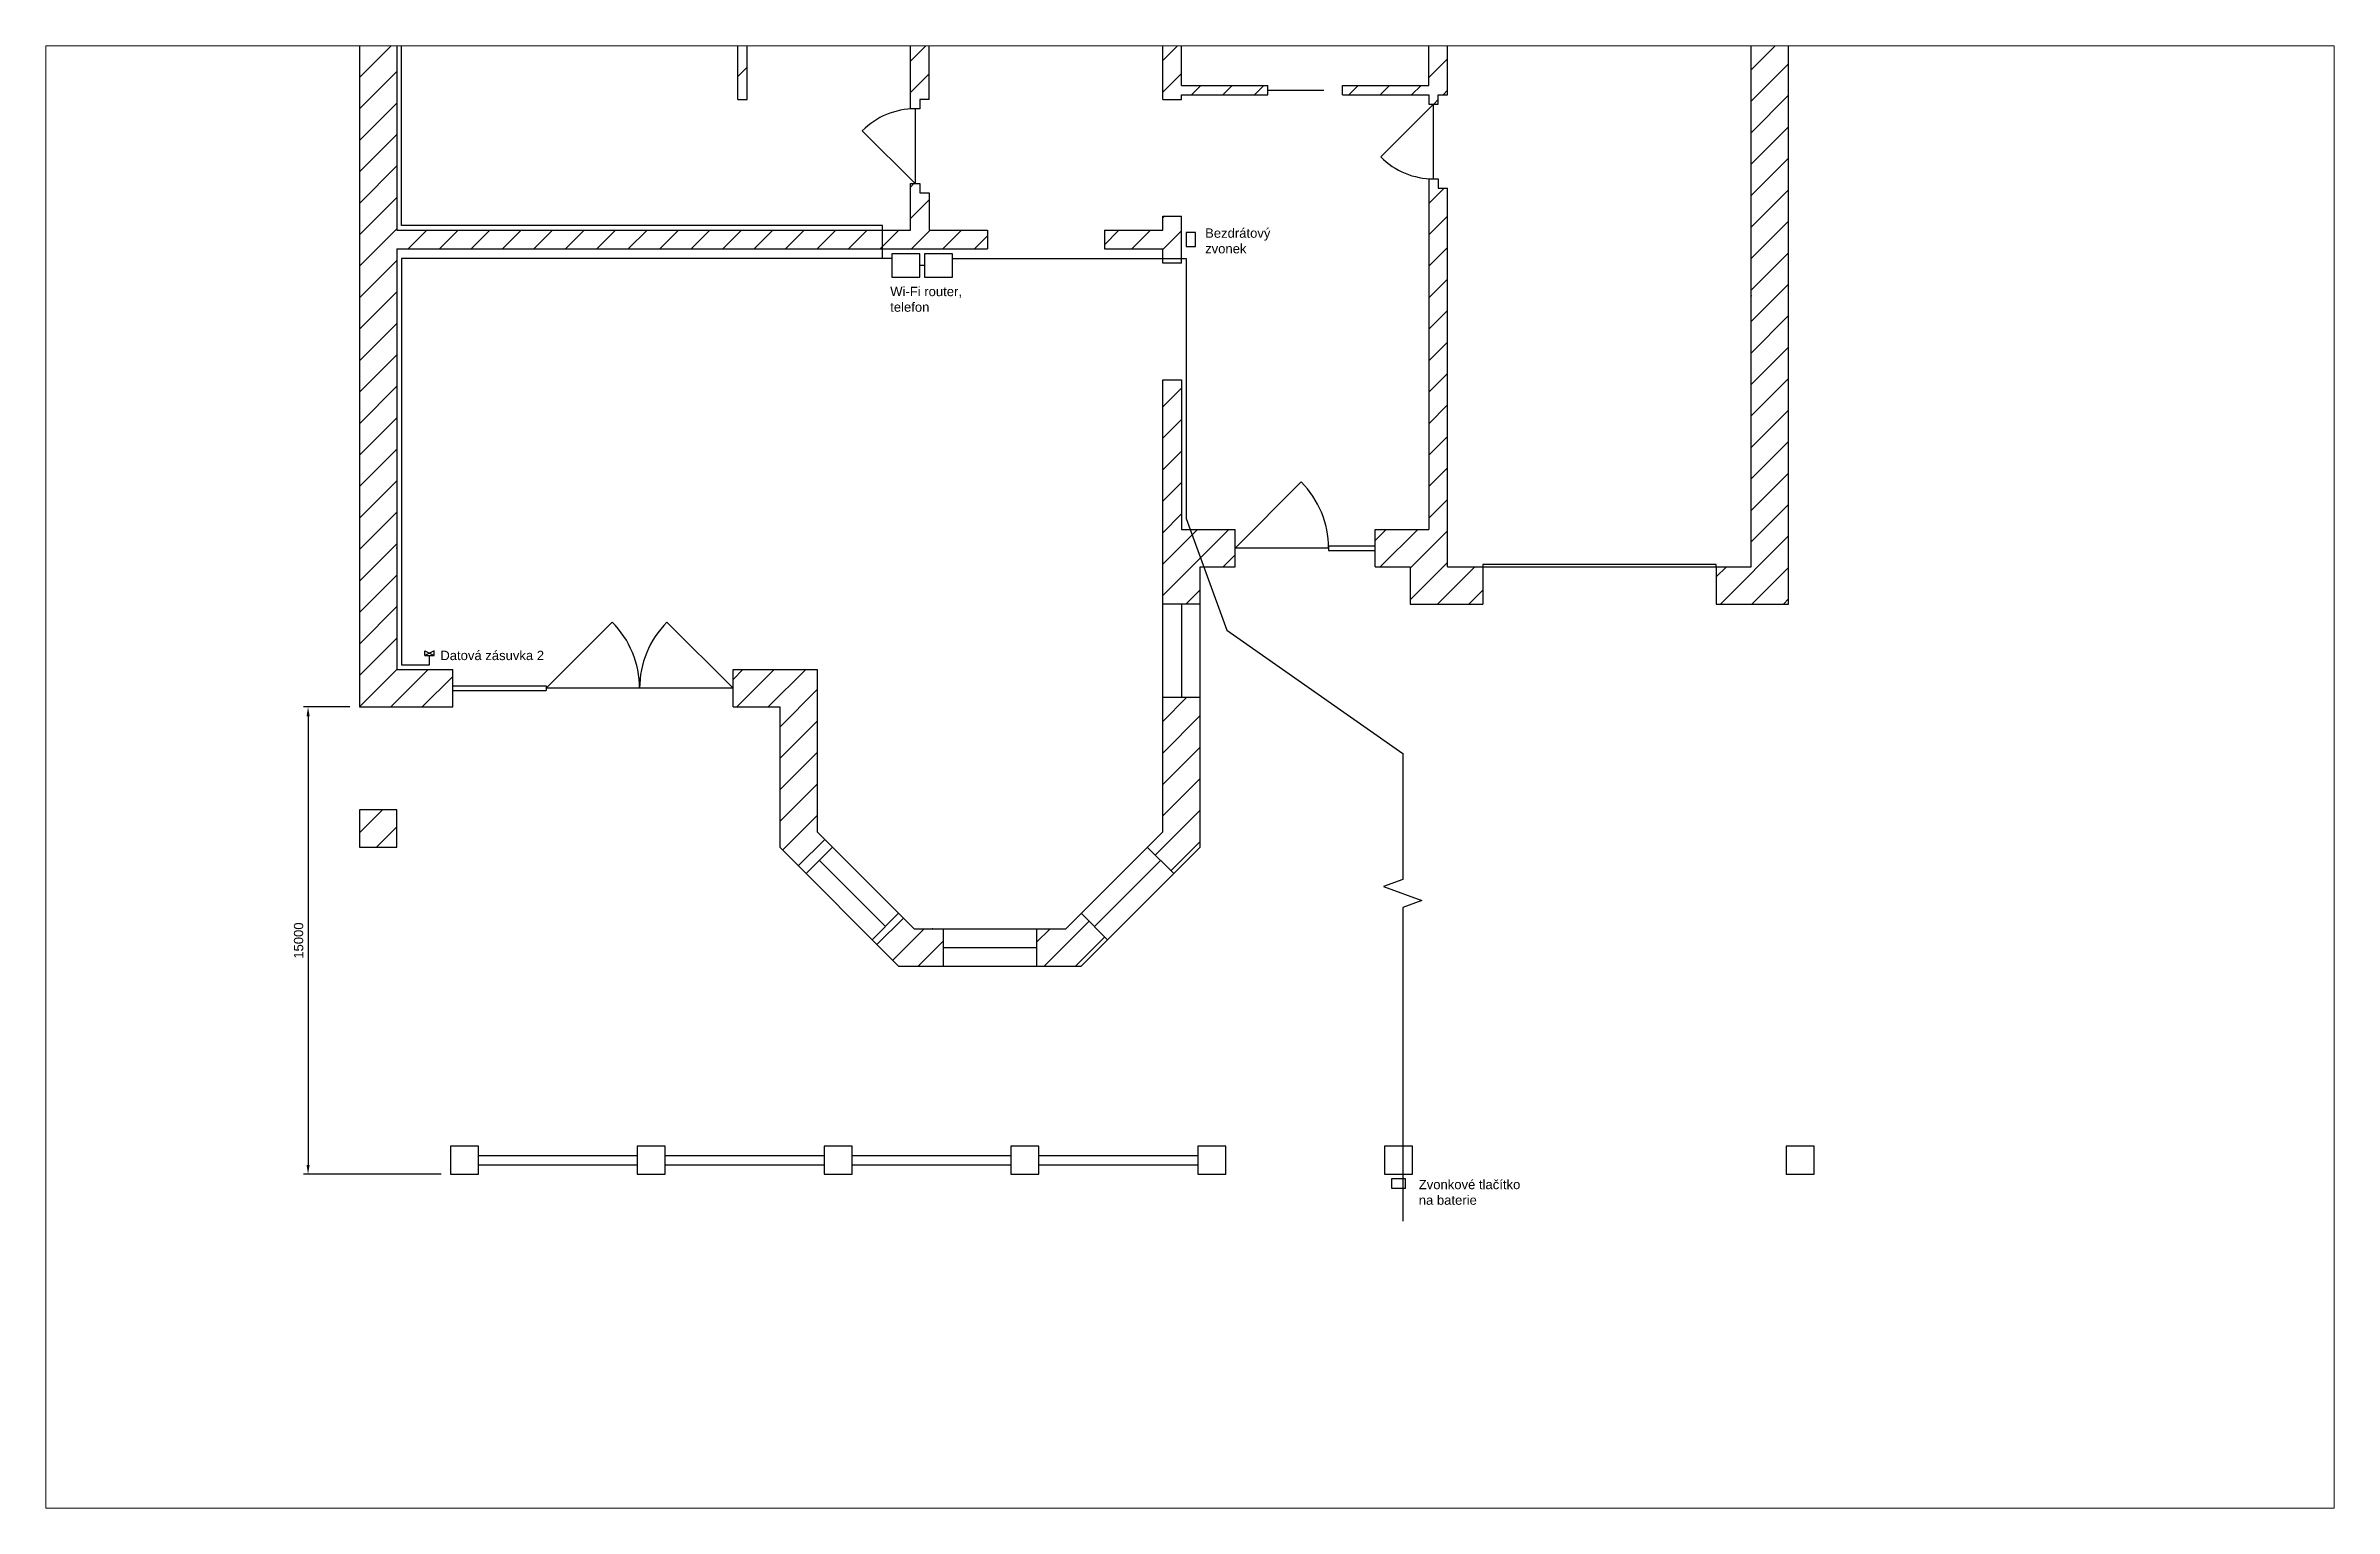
# Paper-space layout 'SLABOPROUD' of a CAD drawing. Header units: millimetres. Extents: x 8 to 417, y 51 to 311.
# The model-space entities are those that its viewports show. They can reach past a viewport. Long polylines and large blocks are cut down to what shows.
import ezdxf

# ---------------------------------------------------------------- set-up
doc = ezdxf.new("R2010")
doc.units = ezdxf.units.MM
doc.header["$LTSCALE"] = 10
for name, color, linetype in [('DVERE', 254, 'Continuous'), ('LEGENDA', 254, 'Continuous'), ('SLABOPROUD', 6, 'Continuous'), ('ZDI', 7, 'Continuous')]:
    doc.layers.add(name, color=color, linetype=linetype)
doc.styles.get("Standard").update_dxf_attribs({"font": 'arial.ttf'})
doc.dimstyles.new('ISO-25', dxfattribs={"dimtxt": 2.5, "dimasz": 2.5, "dimexe": 1.25, "dimexo": 0.625, "dimtad": 1, "dimtxsty": 'Standard', "dimcen": 2.5, "dimadec": 0, "dimazin": 0, "dimtfac": 1, "dimtmove": 0, "dimatfit": 3, "dimfxl": 1, "dimarcsym": 0})
pattern_1 = [(45, (2e-12, 25914.52), (-168.3798, 168.3798), [])]

# ---------------------------------------------------------------- blocks, each defined once
blk = doc.blocks.new('*D20')
at = {"layer": 'Defpoints', "color": 0, "transparency": 16777216}
for p in [(5000, 30915), (4451, 25915), (5975, 25915)]:
    blk.add_point(p, dxfattribs=at)
at = {"layer": 'LEGENDA', "color": 0, "lineweight": -2, "transparency": 16777216}
for p, q in [((4900, 30915), (4401, 30915)), ((4451, 30815), (4451, 26015)), ((5875, 25915), (4401, 25915))]:
    blk.add_line(p, q, dxfattribs=at)
at = {"layer": 'LEGENDA', "color": 0, "transparency": 16777216}
for points in [[(4435, 30815), (4468, 30815), (4451, 30915)], [(4435, 26015), (4468, 26015), (4451, 25915)]]:
    blk.add_solid(points, dxfattribs=at)
at = {"layer": 'LEGENDA', "color": 0, "transparency": 16777216, "insert": (4350, 28415), "char_height": 100, "attachment_point": 5, "rotation": 90}
blk.add_mtext('{\\fArial|b0|i0|c238|p34;15000}', dxfattribs=at)

msp = doc.modelspace()

# ---------------------------------------------------------------- hatches: boundary and pattern name
at = {"layer": 'ZDI'}
h = msp.add_hatch(dxfattribs=at)
h.set_pattern_fill('ANSI31', color=256, scale=75)
h.set_pattern_definition(pattern_1)
h.paths.add_polyline_path([(7250, 40514.515), (7250, 40914.515), (6500, 40914.515), (6500, 40514.515)], flags=17)
h.paths.add_polyline_path([(9050, 40514.515), (9050, 39789.515), (9150, 39789.515), (9150, 40514.515), (9250, 40514.515), (9250, 40914.515), (8250, 40914.515), (8250, 40514.515)], flags=17)
h.paths.add_polyline_path([(11300, 40714.515), (11300, 40914.515), (10250, 40914.515), (10250, 40514.515), (10900, 40514.515), (10900, 38264.515), (9150, 38264.515), (9150, 38989.515), (9050, 38989.515), (9050, 37414.515), (9150, 37414.515), (9150, 38164.515), (10900, 38164.515), (10900, 37314.515), (11000, 37314.515), (11000, 37414.515), (11100, 37414.515), (11100, 40314.515), (13600, 40314.515), (13600, 37414.515), (13800, 37414.515), (13800, 37464.515), (14725, 37464.515), (14725, 37564.515), (13800, 37564.515), (13800, 38614.515), (15050, 38614.515), (15050, 39014.515), (14000, 39014.515), (14000, 40914.515), (13600, 40914.515), (13600, 40714.515)])
h.paths.add_polyline_path([(14000, 31014.515), (13600, 31014.515), (13600, 29580.201), (13434.315, 29414.515), (13717.157, 29131.673), (14000, 29414.515)])
h.paths.add_polyline_path([(13600, 32014.515), (14000, 32014.515), (14000, 32414.515), (14375, 32414.515), (14375, 32814.515), (13800, 32814.515), (13800, 34414.515), (13600, 34414.515)])
h.paths.add_polyline_path([(15875, 32814.515), (15875, 32414.515), (16250, 32414.515), (16250, 32014.515), (17025, 32014.515), (17025, 32414.515), (16650, 32414.515), (16650, 36464.515), (16550, 36464.515), (16550, 36564.515), (16450, 36564.515), (16450, 32814.515)])
h.paths.add_polyline_path([(20300, 32014.515), (20300, 39014.515), (18550, 39014.515), (18550, 38614.515), (19900, 38614.515), (19900, 32414.515), (19525, 32414.515), (19525, 32014.515)])
h.paths.add_polyline_path([(17550, 38614.515), (17550, 39014.515), (16050, 39014.515), (16050, 38614.515), (16450, 38614.515), (16450, 37564.515), (15525, 37564.515), (15525, 37464.515), (16450, 37464.515), (16450, 37364.515), (16550, 37364.515), (16550, 37464.515), (16650, 37464.515), (16650, 38614.515)])
h.paths.add_polyline_path([(13600, 35814.515), (13600, 35664.515), (13800, 35664.515), (13800, 36164.515), (13600, 36164.515), (13600, 36014.515), (12975, 36014.515), (12975, 35814.515)])
h.paths.add_polyline_path([(11725, 35814.515), (11725, 36014.515), (11100, 36014.515), (11100, 36414.515), (11000, 36414.515), (11000, 36514.515), (10900, 36514.515), (10900, 36014.515), (5400, 36014.515), (5400, 40514.515), (5500, 40514.515), (5500, 40914.515), (5000, 40914.515), (5000, 30914.515), (6000, 30914.515), (6000, 31314.515), (5400, 31314.515), (5400, 35814.515)])
h.paths.add_polyline_path([(9900, 31314.515), (9000, 31314.515), (9000, 30914.515), (9500, 30914.515), (9500, 29414.515), (9782.843, 29131.673), (10065.685, 29414.515), (9900, 29580.201)])
h.paths.add_polyline_path([(11250, 28141.723), (11250, 28541.723), (10938.478, 28541.723), (10772.792, 28707.409), (10489.949, 28424.566), (10772.792, 28141.723)])
h.paths.add_polyline_path([(12561.522, 28541.723), (12250, 28541.723), (12250, 28141.723), (12727.208, 28141.723), (13010.051, 28424.566), (12727.208, 28707.409)])
h = msp.add_hatch(dxfattribs=at)
h.set_pattern_fill('ANSI31', color=256, scale=75)
h.set_pattern_definition(pattern_1)
h.paths.add_polyline_path([(5000, 29414.515), (5400, 29414.515), (5400, 29814.515), (5000, 29814.515)])

# ---------------------------------------------------------------- linework, layer by layer
at = {"layer": 'DVERE'}
for p, q in [((14725, 37514.515), (15325, 37514.515)), ((10950, 37314.515), (10950, 36514.515)), ((16500, 37364.515), (15934.315, 36798.83)), ((16500, 36564.515), (16500, 37364.515)), ((10950, 36514.515), (10384.315, 37080.201)), ((14375, 32614.515), (15082.107, 33321.622)), ((15375, 32614.515), (14375, 32614.515)), ((19525, 32439.515), (17025, 32439.515)), ((17025, 32439.515), (17025, 32414.515)), ((17025, 32414.515), (19525, 32414.515)), ((19525, 32414.515), (19525, 32439.515)), ((7000, 31114.515), (7707.107, 31821.622)), ((9000, 31114.515), (8292.893, 31821.622)), ((8000, 31114.515), (7000, 31114.515)), ((9000, 31114.515), (8000, 31114.515))]:
    msp.add_line(p, q, dxfattribs=at)
for centre, radius, start, end in [((10950, 36514.515), 800, 90, 135), ((16500, 37364.515), 800, 225, 270), ((14375, 32614.515), 1000, 0, 45), ((7000, 31114.515), 1000, 0, 45), ((9000, 31114.515), 1000, 135, 180)]:
    msp.add_arc(centre, radius, start, end, dxfattribs=at)
at = {"layer": 'SLABOPROUD'}
for p, q in [((5450, 36064.515), (5450, 40364.515)), ((10600, 36064.515), (5450, 36064.515)), ((10600, 35714.515), (10600, 36064.515)), ((10600, 35714.515), (5450, 35714.515)), ((5450, 35714.515), (5450, 31364.515)), ((10700, 35714.515), (10600, 35714.515)), ((11050, 35639.515), (11000, 35639.515)), ((11350, 35714.515), (13850, 35714.515)), ((13850, 35714.515), (13850, 32932.073)), ((13850, 32932.073), (14285.013, 31736.884)), ((14285.013, 31736.884), (16169.063, 30417.658)), ((5450, 31364.515), (5750, 31364.515)), ((5700, 31464.515), (5700, 31514.515)), ((5700, 31514.515), (5800, 31464.515)), ((5800, 31514.515), (5700, 31464.515)), ((5700, 31464.515), (5800, 31464.515)), ((5750, 31364.515), (5750, 31464.515)), ((5800, 31464.515), (5800, 31514.515))]:
    msp.add_line(p, q, dxfattribs=at)
for points in [[(13850, 35839.515), (13950, 35839.515), (13950, 35989.515), (13850, 35989.515)], [(10700, 35514.515), (11000, 35514.515), (11000, 35764.515), (10700, 35764.515)], [(11050, 35514.515), (11350, 35514.515), (11350, 35764.515), (11050, 35764.515)], [(16050, 25864.515), (16050, 25764.515), (16200, 25764.515), (16200, 25864.515)]]:
    msp.add_lwpolyline(points, close=True, dxfattribs=at)
at = {"layer": 'SLABOPROUD', "linetype": 'Continuous'}
msp.add_lwpolyline([(16169.063, 30418.908), (16169.063, 29067.658), (15963.002, 28992.658), (16375.124, 28842.658), (16169.063, 28767.658), (16169.063, 25414.515)], dxfattribs=at)
at = {"layer": 'ZDI'}
for p, q in [((5000, 40914.515), (5000, 30914.515)), ((5400, 40514.515), (5400, 36014.515)), ((11100, 37414.515), (11100, 40314.515)), ((13600, 37414.515), (13600, 40314.515)), ((9050, 37414.515), (9050, 38989.515)), ((20300, 32014.515), (20300, 39014.515)), ((13800, 37564.515), (13800, 38614.515)), ((16450, 37564.515), (16450, 38614.515)), ((16650, 37464.515), (16650, 38614.515)), ((19900, 32414.515), (19900, 38614.515)), ((9150, 37414.515), (9150, 38164.515)), ((10900, 37314.515), (10900, 38164.515)), ((13800, 37564.515), (14725, 37564.515)), ((14725, 37464.515), (14725, 37564.515)), ((15525, 37564.515), (16450, 37564.515)), ((15525, 37464.515), (15525, 37564.515)), ((9050, 37414.515), (9150, 37414.515)), ((11000, 37314.515), (10900, 37314.515)), ((11100, 37414.515), (11000, 37414.515)), ((11000, 37414.515), (11000, 37314.515)), ((13600, 37414.515), (13800, 37414.515)), ((13800, 37414.515), (13800, 37464.515)), ((13800, 37464.515), (14725, 37464.515)), ((15525, 37464.515), (16450, 37464.515)), ((16450, 37464.515), (16450, 37364.515)), ((16450, 37364.515), (16550, 37364.515)), ((16550, 37364.515), (16550, 37464.515)), ((16550, 37464.515), (16650, 37464.515)), ((10900, 36514.515), (11000, 36514.515)), ((10900, 36014.515), (10900, 36514.515)), ((11000, 36514.515), (11000, 36414.515)), ((16450, 36564.515), (16550, 36564.515)), ((16450, 36564.515), (16450, 32814.515)), ((16550, 36564.515), (16550, 36464.515)), ((11000, 36414.515), (11100, 36414.515)), ((11100, 36414.515), (11100, 36014.515)), ((16550, 36464.515), (16650, 36464.515)), ((16650, 32414.515), (16650, 36464.515)), ((5400, 36014.515), (10900, 36014.515)), ((11100, 36014.515), (11725, 36014.515)), ((11725, 36014.515), (11725, 35814.515)), ((12975, 36014.515), (13600, 36014.515)), ((12975, 36014.515), (12975, 35814.515)), ((13600, 36014.515), (13600, 36164.515)), ((13600, 36164.515), (13800, 36164.515)), ((13800, 35664.515), (13800, 36164.515)), ((5400, 35814.515), (5400, 31314.515)), ((5400, 35814.515), (11725, 35814.515)), ((12975, 35814.515), (13600, 35814.515)), ((13600, 35664.515), (13600, 35814.515)), ((13800, 35664.515), (13600, 35664.515)), ((13600, 34414.515), (13800, 34414.515)), ((13600, 29580.201), (13600, 34414.515)), ((13800, 34414.515), (13800, 32814.515)), ((13800, 32814.515), (14375, 32814.515)), ((14375, 32414.515), (14375, 32814.515)), ((15375, 32639.515), (15375, 32589.515)), ((15375, 32639.515), (15875, 32639.515)), ((15375, 32589.515), (15875, 32589.515)), ((15875, 32814.515), (16450, 32814.515)), ((15875, 32414.515), (15875, 32814.515)), ((14000, 29414.515), (14000, 32414.515)), ((14000, 32414.515), (14375, 32414.515)), ((15875, 32414.515), (16250, 32414.515)), ((16250, 32414.515), (16250, 32014.515)), ((16650, 32414.515), (17025, 32414.515)), ((17025, 32414.515), (17025, 32014.515)), ((19525, 32414.515), (19900, 32414.515)), ((19525, 32414.515), (19525, 32014.515)), ((14000, 32014.515), (13600, 32014.515)), ((13800, 32014.515), (13800, 31014.515)), ((19525, 32014.515), (20300, 32014.515)), ((5400, 31314.515), (6000, 31314.515)), ((6000, 30914.515), (6000, 31314.515)), ((6000, 31139.515), (7000, 31139.515)), ((7000, 31139.515), (7000, 31089.515)), ((9000, 31314.515), (9900, 31314.515)), ((9000, 30914.515), (9000, 31314.515)), ((9900, 31314.515), (9900, 29580.201)), ((5000, 30914.515), (6000, 30914.515)), ((6000, 31089.515), (7000, 31089.515)), ((9000, 30914.515), (9500, 30914.515)), ((9500, 30914.515), (9500, 29414.515)), ((14000, 31014.515), (13600, 31014.515)), ((9500, 29414.515), (10772.792, 28141.723)), ((10065.685, 29414.515), (9782.843, 29131.673)), ((9900, 29580.201), (10938.478, 28541.723)), ((12561.522, 28541.723), (13600, 29580.201)), ((12727.208, 28141.723), (14000, 29414.515)), ((13434.315, 29414.515), (13717.157, 29131.673)), ((9924.264, 29273.094), (10631.371, 28565.987)), ((12868.629, 28565.987), (13575.736, 29273.094)), ((10772.792, 28707.409), (10489.949, 28424.566)), ((12727.208, 28707.409), (13010.051, 28424.566)), ((10938.478, 28541.723), (12561.522, 28541.723)), ((11250, 28541.723), (11250, 28141.723)), ((12250, 28541.723), (12250, 28141.723)), ((11250, 28341.723), (12250, 28341.723)), ((10772.792, 28141.723), (12727.208, 28141.723)), ((6275, 26114.515), (7975, 26114.515)), ((6275, 26014.515), (7975, 26014.515)), ((8275, 26114.515), (9975, 26114.515)), ((8275, 26014.515), (9975, 26014.515)), ((10275, 26114.515), (11975, 26114.515)), ((10275, 26014.515), (11975, 26014.515)), ((12275, 26114.515), (13975, 26114.515)), ((12275, 26014.515), (13975, 26014.515))]:
    msp.add_line(p, q, dxfattribs=at)
msp.add_lwpolyline([(16250, 32014.515), (17025, 32014.515)], dxfattribs=at)
for points in [[(5000, 29414.515), (5400, 29414.515), (5400, 29814.515), (5000, 29814.515)], [(5975, 25914.515), (6275, 25914.515), (6275, 26214.515), (5975, 26214.515)], [(7975, 25914.515), (8275, 25914.515), (8275, 26214.515), (7975, 26214.515)], [(9975, 25914.515), (10275, 25914.515), (10275, 26214.515), (9975, 26214.515)], [(11975, 25914.515), (12275, 25914.515), (12275, 26214.515), (11975, 26214.515)], [(13975, 25914.515), (14275, 25914.515), (14275, 26214.515), (13975, 26214.515)], [(15975, 25914.515), (16275, 25914.515), (16275, 26214.515), (15975, 26214.515)], [(20275, 25914.515), (20575, 25914.515), (20575, 26214.515), (20275, 26214.515)]]:
    msp.add_lwpolyline(points, close=True, dxfattribs=at)
for p in [(19900, 35314.515), (5400, 32614.515), (11135.534, 28541.723)]:
    msp.add_point(p, dxfattribs=at)

# ---------------------------------------------------------------- texts
at = {"layer": 'SLABOPROUD', "char_height": 100, "attachment_point": 1}
for s, width, insert in [('{\\fArial|b0|i0|c238|p34;Bezdrátový zvonek}', 519.84188, (14053.727, 36034.785)), ('{\\fArial|b0|i0|c238|p34;Wi-Fi router,\\Ptelefon}', 832.40611, (10683.02, 35409.928)), ('{\\fArial|b0|i0|c238|p34;Datová zásuvka 2 }', 1115.71725, (5867.154, 31516.078)), ('{\\fArial|b0|i0|c238|p34;Zvonkové tlačítko na baterie}', 1093.24444, (16340.692, 25855.172))]:
    msp.add_mtext_dynamic_manual_height_columns(s, width=width, gutter_width=500, heights=[0], dxfattribs=dict(at, insert=insert))

# ---------------------------------------------------------------- dimensions: what is measured, and where the dimension line sits
at = {"layer": 'LEGENDA'}
dim = msp.add_linear_dim(base=(4451.34, 25914.515), p1=(5000, 30914.515), p2=(5975, 25914.515), angle=90, text='{\\fArial|b0|i0|c238|p34;15000}', dimstyle='ISO-25', override={"dimtxt": 100, "dimasz": 100, "dimexe": 50, "dimexo": 100, "dimgap": 50}, dxfattribs=at)
dim.commit()
dim.dimension.update_dxf_attribs({"geometry": '*D20', "text_midpoint": (4350.283, 28414.515)})

psp = doc.layouts.new('SLABOPROUD')

# ---------------------------------------------------------------- viewports
at = {"layer": '0'}
psp.add_viewport(center=(212.63, 181.09), size=(408.28, 260.7819), view_center_point=(13892.019, 30165.461), view_height=15646.91445, dxfattribs=at)

doc.saveas('drawing.dxf')
